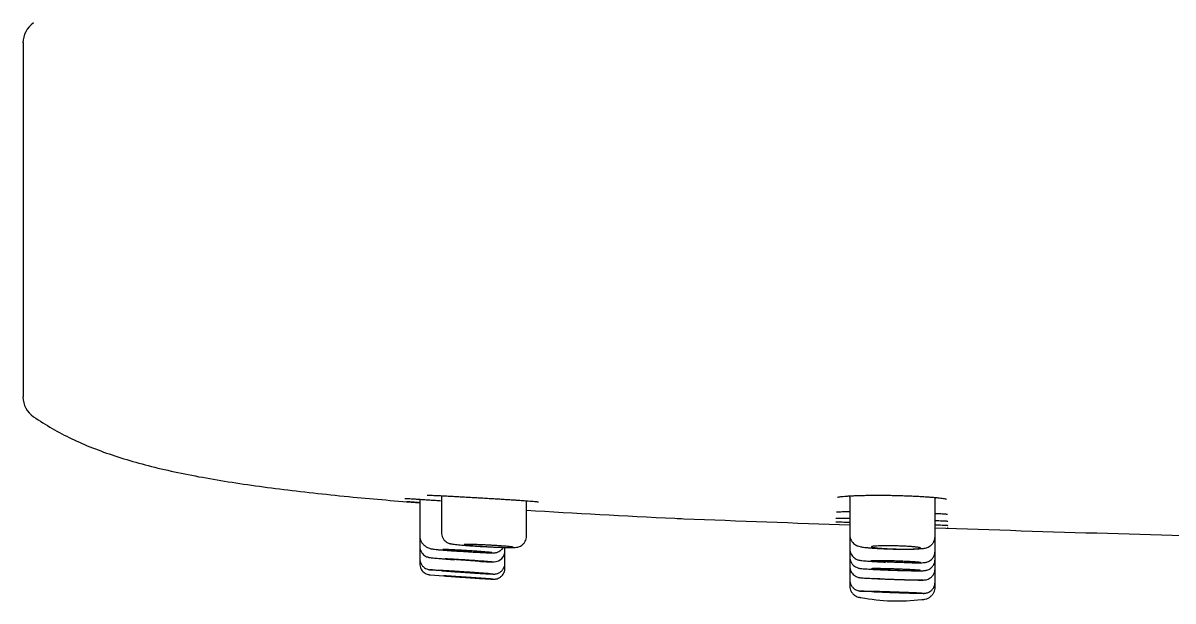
# Model space of a CAD drawing. Header units: millimetres. Extents: x 863 to 5283, y 810 to 2397.
# Drawn here: x 1618.61 to 1623.73, y 1466.28 to 1468.86 of the extents above; entities that cross this region are included whole.
import ezdxf

# ---------------------------------------------------------------- set-up
doc = ezdxf.new("R2010")
doc.units = ezdxf.units.MM
doc.layers.add('Wbudowane', color=175, linetype='Continuous')

# ---------------------------------------------------------------- blocks, each defined once
blk = doc.blocks.new('Z$W@#21058')
for p, q in [((2.4239, 162.9092), (2.4239, 162.5227)), ((2.4239, 162.5227), (2.4239, 161.3286)), ((2.4239, 162.5227), (2.4239, 161.3286)), ((4.1925, 160.8721), (4.1925, 160.7018)), ((4.2888, 160.8881), (4.2888, 160.7236)), ((4.6685, 160.7084), (4.6685, 160.8655)), ((6.1093, 160.8814), (6.1093, 160.7128)), ((6.4891, 160.7057), (6.4891, 160.8754)), ((4.1925, 160.7018), (4.1925, 160.6623)), ((6.1093, 160.7128), (6.1093, 160.6507)), ((6.4891, 160.6409), (6.4891, 160.7057)), ((4.1925, 160.6623), (4.1925, 160.6079)), ((4.5722, 160.6433), (4.5722, 160.6574)), ((4.5722, 160.5887), (4.5722, 160.6433)), ((6.1093, 160.6507), (6.1093, 160.6144)), ((4.1925, 160.6079), (4.1925, 160.5851)), ((6.1093, 160.6144), (6.1093, 160.6143)), ((6.1093, 160.6143), (6.1093, 160.5726)), ((6.4891, 160.6045), (6.4891, 160.6409)), ((6.4891, 160.5625), (6.4891, 160.6045)), ((4.5722, 160.566), (4.5722, 160.5887)), ((6.1093, 160.5726), (6.1093, 160.5128)), ((6.4891, 160.5028), (6.4891, 160.5625)), ((4.239, 160.5352), (4.2992, 160.5309)), ((6.1093, 160.5128), (6.1093, 160.485)), ((6.4891, 160.4751), (6.4891, 160.5028))]:
    blk.add_line(p, q)
for centre, radius, start, end in [((2.5323, 162.9067), 0.1085, 125.0322, 179.9368), ((2.5323, 162.9067), 0.1085, 179.0471, 179.9368), ((2.5312, 161.3287), 0.1074, 180.0648, 235.5874), ((6.0098, 160.8814), 0.0996, 359.9943, 3.4102), ((6.5886, 160.8754), 0.0996, 177.1769, 180.0042), ((6.5475, 160.889), 0.018, 238.4638, 241.9018), ((12.9774, 353.7261), 193.0904, 267.741706, 267.961647), ((12.9774, 353.7261), 193.0904, 268.074402, 268.530683), ((4.5221, 160.6434), 0.0501, 271.6674, 359.9791), ((4.5221, 161.3866), 0.7933, 265.1561, 270.103), ((6.4277, 163.384), 2.8716, 265.7634, 270.1305), ((6.4252, 161.3868), 0.8746, 268.2142, 270.442), ((6.3221, 161.2817), 0.863, 259.084, 277.1508)]:
    blk.add_arc(centre, radius, start, end)
for points, knots in [([(2.4706, 161.2401), (2.4976, 161.2217), (2.5252, 161.2044), (2.5819, 161.1718), (2.611, 161.1565), (2.7012, 161.1133), (2.7651, 161.0881), (2.9025, 161.0428), (2.9759, 161.0227), (3.133, 160.9866), (3.2166, 160.9705), (3.394, 160.9412), (3.4877, 160.928), (3.6846, 160.9037), (3.7877, 160.8926), (3.991, 160.8731), (4.0904, 160.8646), (4.1925, 160.8565)], [0, 0, 0, 0, 0.072502, 0.072502, 0.145014, 0.145014, 0.290039, 0.290039, 0.435064, 0.435064, 0.580089, 0.580089, 0.725114, 0.725114, 0.870139, 0.870139, 1, 1, 1, 1]), ([(4.1264, 160.8761), (4.1264, 160.8761), (4.1265, 160.8761), (4.128, 160.8761), (4.1332, 160.8758), (4.1418, 160.8754), (4.1534, 160.8746), (4.1679, 160.8737), (4.185, 160.8726), (4.2044, 160.8714), (4.226, 160.8699), (4.2495, 160.8684), (4.2707, 160.867), (4.284, 160.8662), (4.2888, 160.8658)], [0, 0, 0, 0, 0.00179, 0.074477, 0.166589, 0.262576, 0.359779, 0.457438, 0.555033, 0.653019, 0.751057, 0.849114, 0.947163, 1, 1, 1, 1]), ([(4.1331, 160.8615), (4.1337, 160.8615), (4.1342, 160.8614), (4.1372, 160.8612), (4.1428, 160.8607), (4.1499, 160.8602), (4.1557, 160.8597), (4.1578, 160.8595), (4.1621, 160.8592), (4.1643, 160.859), (4.1744, 160.8582), (4.183, 160.8575), (4.1925, 160.8568)], [0, 0, 0, 0, 0.0499572, 0.0499572, 0.2530474, 0.4561375, 0.4561375, 0.5576825, 0.5576825, 0.6592276, 0.6592276, 1, 1, 1, 1]), ([(4.1925, 160.8567), (4.1887, 160.857), (4.185, 160.8573), (4.1788, 160.8578), (4.1762, 160.858), (4.1713, 160.8584), (4.1689, 160.8585), (4.1574, 160.8595), (4.1496, 160.8601), (4.1416, 160.8608), (4.1401, 160.8609), (4.1374, 160.8611), (4.1362, 160.8612), (4.135, 160.8613)], [0, 0, 0, 0, 0.145076, 0.145076, 0.25274, 0.25274, 0.360403, 0.360403, 0.791057, 0.791057, 0.898721, 0.898721, 1, 1, 1, 1]), ([(4.2248, 160.8901), (4.2248, 160.8901), (4.2251, 160.8901), (4.2274, 160.8902), (4.2334, 160.8902), (4.2428, 160.89), (4.2553, 160.8896), (4.2704, 160.8889), (4.288, 160.8881), (4.308, 160.8872), (4.3299, 160.886), (4.3536, 160.8848), (4.3787, 160.8834), (4.405, 160.8819), (4.4321, 160.8804), (4.4598, 160.8788), (4.4875, 160.8772), (4.5151, 160.8755), (4.5422, 160.8739), (4.5684, 160.8722), (4.5935, 160.8706), (4.6171, 160.8691), (4.6389, 160.8676), (4.6587, 160.8662), (4.6762, 160.8649), (4.6913, 160.8637), (4.7035, 160.8627), (4.7127, 160.8618), (4.7165, 160.8613), (4.7181, 160.8611)], [0, 0, 0, 0, 0.0068272, 0.036763, 0.0726291, 0.1104007, 0.1488475, 0.1875633, 0.2263275, 0.2652941, 0.3042665, 0.3432597, 0.382332, 0.4213993, 0.4604968, 0.4995481, 0.5386839, 0.5777616, 0.6168759, 0.6559731, 0.6949983, 0.7340716, 0.7731027, 0.8120644, 0.8509078, 0.8897535, 0.9282055, 0.9661472, 1, 1, 1, 1]), ([(4.7181, 160.8611), (4.7182, 160.8611), (4.7184, 160.8611), (4.7187, 160.8611), (4.719, 160.861), (4.7193, 160.861), (4.7195, 160.8609), (4.7198, 160.8609), (4.72, 160.8609), (4.7202, 160.8608), (4.7203, 160.8608), (4.7205, 160.8608), (4.7206, 160.8608), (4.7207, 160.8607), (4.7208, 160.8607), (4.7208, 160.8607), (4.7209, 160.8607), (4.7209, 160.8607), (4.7209, 160.8607), (4.7209, 160.8607)], [0, 0, 0, 0, 0.0426974, 0.114228, 0.1849173, 0.2545867, 0.3231542, 0.390533, 0.4566314, 0.5213545, 0.584605, 0.6462858, 0.7063021, 0.7645643, 0.8209903, 0.8755086, 0.9280611, 0.9786049, 1, 1, 1, 1]), ([(6.0544, 160.8815), (6.0544, 160.8815), (6.0548, 160.8817), (6.0575, 160.8823), (6.064, 160.8835), (6.0737, 160.8847), (6.0866, 160.8859), (6.1021, 160.887), (6.1201, 160.8879), (6.1403, 160.8888), (6.1625, 160.8894), (6.1863, 160.8899), (6.2114, 160.8902), (6.2375, 160.8903), (6.2644, 160.8902), (6.2916, 160.8898), (6.319, 160.8893), (6.346, 160.8885), (6.3725, 160.8876), (6.398, 160.8865), (6.4223, 160.8852), (6.4451, 160.8838), (6.4661, 160.8823), (6.485, 160.8808), (6.5015, 160.8791), (6.5154, 160.8775), (6.5263, 160.8759), (6.534, 160.8744), (6.5369, 160.8737), (6.538, 160.8734)], [0, 0, 0, 0, 0.011461, 0.041071, 0.07551, 0.112571, 0.15072, 0.18942, 0.228403, 0.267527, 0.306759, 0.345958, 0.385304, 0.424591, 0.463924, 0.503259, 0.54259, 0.581933, 0.62131, 0.660683, 0.699945, 0.739305, 0.778546, 0.817673, 0.85661, 0.895125, 0.93287, 0.968916, 1, 1, 1, 1]), ([(4.6685, 160.8234), (4.8831, 160.8102), (5.105, 160.7983), (5.3424, 160.7869), (5.3556, 160.7863), (5.3688, 160.7857)], [0, 0, 0, 0, 0.9445588, 0.9445588, 1, 1, 1, 1]), ([(6.0492, 160.816), (6.0492, 160.816), (6.0496, 160.816), (6.0524, 160.8163), (6.0588, 160.8166), (6.0685, 160.8169), (6.0812, 160.8171), (6.0951, 160.8172), (6.105, 160.8173), (6.1093, 160.8173)], [0, 0, 0, 0, 0.047667, 0.187911, 0.35203, 0.524005, 0.698947, 0.874913, 1, 1, 1, 1]), ([(6.4891, 160.8094), (6.4927, 160.8092), (6.5018, 160.8088), (6.5148, 160.8081), (6.5268, 160.8074), (6.536, 160.8066), (6.5398, 160.8063), (6.5414, 160.8061)], [0, 0, 0, 0, 0.138338, 0.361018, 0.581313, 0.797993, 1, 1, 1, 1]), ([(6.5414, 160.8061), (6.5415, 160.8061), (6.5416, 160.806), (6.5419, 160.806), (6.5422, 160.806), (6.5424, 160.8059), (6.5427, 160.8059), (6.5429, 160.8059), (6.5431, 160.8058), (6.5432, 160.8058), (6.5434, 160.8058), (6.5435, 160.8058), (6.5436, 160.8058), (6.5437, 160.8058), (6.5437, 160.8057), (6.5438, 160.8057), (6.5438, 160.8057), (6.5438, 160.8057), (6.5438, 160.8057)], [0, 0, 0, 0, 0.046885, 0.123263, 0.198615, 0.272734, 0.345536, 0.416933, 0.486836, 0.555154, 0.621801, 0.68669, 0.749746, 0.810896, 0.870081, 0.927255, 0.982383, 1, 1, 1, 1]), ([(6.0463, 160.7713), (6.0463, 160.7713), (6.0465, 160.7713), (6.0483, 160.7714), (6.0539, 160.7713), (6.0628, 160.7712), (6.0748, 160.771), (6.0895, 160.7707), (6.1017, 160.7704), (6.1086, 160.7702), (6.1093, 160.7702)], [0, 0, 0, 0, 0.014333, 0.146256, 0.307297, 0.473911, 0.642354, 0.811485, 0.980342, 1, 1, 1, 1]), ([(6.0473, 160.7878), (6.0473, 160.7878), (6.0476, 160.7878), (6.0497, 160.7879), (6.0555, 160.788), (6.0647, 160.788), (6.0769, 160.7879), (6.0917, 160.7878), (6.1032, 160.7876), (6.1093, 160.7875)], [0, 0, 0, 0, 0.02414, 0.1586161, 0.3199863, 0.4885763, 0.6593891, 0.831072, 1, 1, 1, 1]), ([(6.4891, 160.7777), (6.4922, 160.7776), (6.501, 160.7773), (6.5139, 160.7767), (6.5264, 160.7761), (6.5363, 160.7756), (6.5404, 160.7753), (6.5422, 160.7751)], [0, 0, 0, 0, 0.118668, 0.343331, 0.566332, 0.78747, 1, 1, 1, 1]), ([(6.4891, 160.7585), (6.4922, 160.7584), (6.501, 160.7581), (6.5141, 160.7575), (6.5267, 160.757), (6.5365, 160.7565), (6.5407, 160.7563), (6.5426, 160.7562)], [0, 0, 0, 0, 0.117781, 0.344116, 0.56907, 0.792926, 1, 1, 1, 1]), ([(6.5422, 160.7751), (6.5423, 160.7751), (6.5425, 160.7751), (6.5428, 160.7751), (6.5431, 160.7751), (6.5434, 160.775), (6.5437, 160.775), (6.544, 160.775), (6.5442, 160.775), (6.5444, 160.7749), (6.5446, 160.7749), (6.5448, 160.7749), (6.545, 160.7749), (6.5451, 160.7749), (6.5452, 160.7749), (6.5453, 160.7748), (6.5453, 160.7748), (6.5454, 160.7748), (6.5454, 160.7748), (6.5454, 160.7748), (6.5454, 160.7748)], [0, 0, 0, 0, 0.039224, 0.106966, 0.174042, 0.240303, 0.30567, 0.370058, 0.433372, 0.495511, 0.556366, 0.615823, 0.673765, 0.730075, 0.784638, 0.837348, 0.88811, 0.936846, 0.983494, 1, 1, 1, 1]), ([(6.5426, 160.7562), (6.5427, 160.7561), (6.5428, 160.7561), (6.5432, 160.7561), (6.5435, 160.7561), (6.5439, 160.7561), (6.5442, 160.756), (6.5445, 160.756), (6.5447, 160.756), (6.545, 160.756), (6.5452, 160.756), (6.5454, 160.7559), (6.5456, 160.7559), (6.5458, 160.7559), (6.5459, 160.7559), (6.546, 160.7559), (6.5461, 160.7559), (6.5462, 160.7559), (6.5462, 160.7559), (6.5462, 160.7559), (6.5462, 160.7559), (6.5462, 160.7559)], [0, 0, 0, 0, 0.0351999, 0.0979526, 0.1602443, 0.2219697, 0.2830674, 0.3434664, 0.4030851, 0.4618304, 0.5195973, 0.5762689, 0.6317165, 0.685802, 0.73838, 0.7893025, 0.8384238, 0.8856071, 0.9307321, 0.9693298, 1, 1, 1, 1]), ([(4.1925, 160.7018), (4.1932, 160.6974), (4.1953, 160.6899), (4.2016, 160.6779), (4.2104, 160.668), (4.2207, 160.6601), (4.2307, 160.6552), (4.2394, 160.6524), (4.247, 160.6508), (4.2534, 160.6499), (4.2615, 160.6489), (4.2675, 160.6483), (4.2689, 160.6481)], [0, 0, 0, 0, 0.092787, 0.189185, 0.284279, 0.375944, 0.455593, 0.517907, 0.585538, 0.747202, 0.944539, 1, 1, 1, 1]), ([(4.2888, 160.7236), (4.2888, 160.7192), (4.2897, 160.7117), (4.2941, 160.6999), (4.3009, 160.6902), (4.3092, 160.6827), (4.3175, 160.678), (4.3249, 160.6752), (4.3324, 160.6733), (4.3398, 160.6721), (4.3512, 160.6707), (4.3647, 160.6694), (4.3798, 160.668), (4.3968, 160.6666), (4.4154, 160.6653), (4.4352, 160.6639), (4.4558, 160.6626), (4.4749, 160.6615), (4.4869, 160.6609), (4.4919, 160.6606)], [0, 0, 0, 0, 0.0416, 0.083571, 0.124928, 0.164295, 0.198541, 0.228641, 0.266089, 0.35301, 0.438153, 0.514008, 0.587501, 0.660342, 0.732595, 0.804679, 0.876656, 0.948588, 1, 1, 1, 1]), ([(4.5949, 160.6571), (4.597, 160.6571), (4.6035, 160.6571), (4.6129, 160.6573), (4.6202, 160.6577), (4.6284, 160.6589), (4.637, 160.6614), (4.6465, 160.6662), (4.6557, 160.6742), (4.6631, 160.6843), (4.6675, 160.6964), (4.6685, 160.704), (4.6685, 160.7084)], [0, 0, 0, 0, 0.07564, 0.251425, 0.422935, 0.500296, 0.568286, 0.646437, 0.735625, 0.825817, 0.91516, 1, 1, 1, 1]), ([(6.1093, 160.7128), (6.1093, 160.7083), (6.1103, 160.7008), (6.1147, 160.6889), (6.1215, 160.6793), (6.1296, 160.6717), (6.1381, 160.6667), (6.1467, 160.6632), (6.1565, 160.6607), (6.168, 160.6588), (6.1834, 160.657), (6.1992, 160.6555), (6.2167, 160.6542), (6.2355, 160.6531), (6.2555, 160.6521), (6.2764, 160.6512), (6.2977, 160.6506), (6.3189, 160.6501), (6.3398, 160.6499), (6.3598, 160.6498), (6.3787, 160.65), (6.3961, 160.6504), (6.4119, 160.651), (6.4272, 160.6521), (6.4389, 160.6534), (6.4489, 160.6554), (6.4582, 160.6586), (6.4676, 160.6637), (6.4764, 160.6716), (6.4836, 160.6815), (6.4881, 160.6937), (6.4891, 160.7012), (6.4891, 160.7057)], [0, 0, 0, 0, 0.022551, 0.04534, 0.067772, 0.089189, 0.109071, 0.130034, 0.161885, 0.218516, 0.261773, 0.302618, 0.342368, 0.381499, 0.420454, 0.459202, 0.497886, 0.536553, 0.575283, 0.61416, 0.65327, 0.692895, 0.733073, 0.775695, 0.83075, 0.864198, 0.886889, 0.908069, 0.930846, 0.95437, 0.977476, 1, 1, 1, 1]), ([(6.5428, 160.7447), (6.5429, 160.7447), (6.5431, 160.7447), (6.5435, 160.7446), (6.5439, 160.7446), (6.5442, 160.7446), (6.5446, 160.7446), (6.5449, 160.7446), (6.5452, 160.7446), (6.5454, 160.7445), (6.5457, 160.7445), (6.5459, 160.7445), (6.5462, 160.7445), (6.5463, 160.7445), (6.5465, 160.7445), (6.5467, 160.7445), (6.5468, 160.7445), (6.5469, 160.7444), (6.5469, 160.7444), (6.547, 160.7444), (6.547, 160.7444), (6.547, 160.7444), (6.547, 160.7444), (6.547, 160.7444)], [0, 0, 0, 0, 0.031513, 0.089236, 0.146675, 0.203772, 0.260488, 0.316777, 0.372583, 0.427838, 0.48246, 0.536351, 0.589397, 0.641464, 0.692397, 0.742022, 0.790148, 0.836571, 0.881087, 0.919116, 0.955105, 0.988997, 1, 1, 1, 1]), ([(4.1925, 160.6623), (4.1925, 160.6578), (4.1935, 160.6503), (4.1979, 160.6385), (4.2048, 160.6288), (4.2134, 160.6211), (4.2219, 160.6164), (4.2293, 160.6139), (4.235, 160.6127), (4.2395, 160.612), (4.2464, 160.6113), (4.2573, 160.6102), (4.2699, 160.6091), (4.2846, 160.6078), (4.3013, 160.6065), (4.3197, 160.6051), (4.3356, 160.6039), (4.3454, 160.6032), (4.3484, 160.603)], [0, 0, 0, 0, 0.049035, 0.097613, 0.145559, 0.192243, 0.233608, 0.263551, 0.291903, 0.348295, 0.456701, 0.544225, 0.628844, 0.71275, 0.796334, 0.879647, 0.963036, 1, 1, 1, 1]), ([(4.2689, 160.6481), (4.2712, 160.6479), (4.2784, 160.6473), (4.2917, 160.6462), (4.3094, 160.6448), (4.3286, 160.6433), (4.3478, 160.642), (4.3606, 160.6411), (4.3665, 160.6407)], [0, 0, 0, 0, 0.096514, 0.284216, 0.470969, 0.657354, 0.84366, 1, 1, 1, 1]), ([(4.3945, 160.6437), (4.4017, 160.6432), (4.4088, 160.6428), (4.4194, 160.6421), (4.423, 160.6419), (4.43, 160.6414), (4.4335, 160.6412), (4.4438, 160.6404), (4.4503, 160.64), (4.4597, 160.6393), (4.4628, 160.6391), (4.4688, 160.6386), (4.4716, 160.6384), (4.4798, 160.6377), (4.4848, 160.6373), (4.4916, 160.6367), (4.4938, 160.6365), (4.4977, 160.6362), (4.5013, 160.6358), (4.5044, 160.6355), (4.5071, 160.6352), (4.5083, 160.635), (4.5113, 160.6346), (4.5127, 160.6344), (4.5137, 160.6341), (4.5138, 160.634), (4.5138, 160.6339), (4.5136, 160.6338), (4.5125, 160.6337), (4.511, 160.6336), (4.5078, 160.6336), (4.5066, 160.6336), (4.5038, 160.6336), (4.5022, 160.6337), (4.4971, 160.6338), (4.4931, 160.6339), (4.4839, 160.6343), (4.4788, 160.6345), (4.4705, 160.6349), (4.4676, 160.635), (4.4616, 160.6353), (4.4585, 160.6355), (4.449, 160.636), (4.4424, 160.6363), (4.4287, 160.6371), (4.4215, 160.6376), (4.4073, 160.6385), (4.4002, 160.6389), (4.3895, 160.6396), (4.3859, 160.6399), (4.3789, 160.6404), (4.372, 160.6408), (4.3653, 160.6413), (4.3588, 160.6418), (4.3555, 160.642), (4.346, 160.6428), (4.3401, 160.6432), (4.3319, 160.6439), (4.3293, 160.6441), (4.3242, 160.6445), (4.3218, 160.6448), (4.315, 160.6454), (4.3111, 160.6457), (4.3061, 160.6462), (4.3046, 160.6464), (4.3019, 160.6467), (4.3007, 160.6469), (4.2976, 160.6473), (4.2963, 160.6475), (4.2953, 160.6478), (4.2951, 160.6478), (4.2951, 160.648), (4.2955, 160.6481), (4.2966, 160.6482), (4.298, 160.6482), (4.2989, 160.6482), (4.3021, 160.6482), (4.3049, 160.6481), (4.3117, 160.648), (4.3158, 160.6478), (4.3249, 160.6474), (4.33, 160.6472), (4.3384, 160.6468), (4.3413, 160.6467), (4.3473, 160.6464), (4.3504, 160.6462), (4.3598, 160.6457), (4.3664, 160.6453), (4.3803, 160.6445), (4.3873, 160.6441), (4.3945, 160.6437)], [0, 0, 0, 0, 0.03125, 0.03125, 0.046875, 0.046875, 0.0625, 0.0625, 0.09375, 0.09375, 0.109375, 0.109375, 0.125, 0.125, 0.15625, 0.15625, 0.171875, 0.171875, 0.1875, 0.203125, 0.203125, 0.21875, 0.21875, 0.25, 0.25, 0.265625, 0.265625, 0.28125, 0.28125, 0.3125, 0.3125, 0.328125, 0.328125, 0.34375, 0.34375, 0.375, 0.375, 0.40625, 0.40625, 0.421875, 0.421875, 0.4375, 0.4375, 0.46875, 0.46875, 0.5, 0.5, 0.53125, 0.53125, 0.546875, 0.546875, 0.5625, 0.578125, 0.578125, 0.59375, 0.59375, 0.625, 0.625, 0.640625, 0.640625, 0.65625, 0.65625, 0.6875, 0.6875, 0.703125, 0.703125, 0.71875, 0.71875, 0.75, 0.75, 0.765625, 0.765625, 0.78125, 0.796875, 0.796875, 0.8125, 0.8125, 0.84375, 0.84375, 0.875, 0.875, 0.90625, 0.90625, 0.921875, 0.921875, 0.9375, 0.9375, 0.96875, 0.96875, 1, 1, 1, 1]), ([(4.5215, 160.6594), (4.5145, 160.6598), (4.5074, 160.6602), (4.4967, 160.6607), (4.4931, 160.6609), (4.486, 160.6614), (4.4824, 160.6616), (4.4718, 160.6622), (4.465, 160.6627), (4.4551, 160.6634), (4.4519, 160.6636), (4.4455, 160.664), (4.4424, 160.6643), (4.4335, 160.6649), (4.428, 160.6654), (4.4203, 160.6661), (4.4179, 160.6663), (4.4133, 160.6667), (4.409, 160.6671), (4.4054, 160.6675), (4.402, 160.6679), (4.4004, 160.6681), (4.3962, 160.6686), (4.3941, 160.669), (4.392, 160.6694), (4.3914, 160.6695), (4.3907, 160.6698), (4.3905, 160.6699), (4.3904, 160.6703), (4.3911, 160.6705), (4.3931, 160.6707), (4.394, 160.6707), (4.3961, 160.6708), (4.3972, 160.6709), (4.4013, 160.671), (4.4046, 160.671), (4.4126, 160.6709), (4.4171, 160.6708), (4.4246, 160.6707), (4.4273, 160.6706), (4.4328, 160.6705), (4.4357, 160.6704), (4.4446, 160.6701), (4.4509, 160.6698), (4.4641, 160.6693), (4.471, 160.669), (4.485, 160.6683), (4.4921, 160.668), (4.5029, 160.6674), (4.5065, 160.6672), (4.5136, 160.6668), (4.5207, 160.6664), (4.5276, 160.666), (4.5344, 160.6656), (4.5379, 160.6653), (4.5478, 160.6647), (4.5541, 160.6642), (4.5631, 160.6636), (4.5659, 160.6633), (4.5715, 160.6629), (4.5742, 160.6627), (4.5818, 160.662), (4.5864, 160.6616), (4.5924, 160.661), (4.5943, 160.6608), (4.5977, 160.6604), (4.5992, 160.6602), (4.6034, 160.6597), (4.6055, 160.6593), (4.6076, 160.6589), (4.6082, 160.6587), (4.6089, 160.6584), (4.6093, 160.6582), (4.609, 160.658), (4.6084, 160.6578), (4.6078, 160.6577), (4.6058, 160.6574), (4.6038, 160.6573), (4.5984, 160.6572), (4.595, 160.6571), (4.5871, 160.6572), (4.5826, 160.6572), (4.575, 160.6574), (4.5723, 160.6575), (4.5668, 160.6576), (4.564, 160.6577), (4.5551, 160.658), (4.5488, 160.6582), (4.5355, 160.6588), (4.5286, 160.6591), (4.5215, 160.6594)], [0, 0, 0, 0, 0.03125, 0.03125, 0.046875, 0.046875, 0.0625, 0.0625, 0.09375, 0.09375, 0.109375, 0.109375, 0.125, 0.125, 0.15625, 0.15625, 0.171875, 0.171875, 0.1875, 0.203125, 0.203125, 0.21875, 0.21875, 0.25, 0.25, 0.265625, 0.265625, 0.28125, 0.28125, 0.3125, 0.3125, 0.328125, 0.328125, 0.34375, 0.34375, 0.375, 0.375, 0.40625, 0.40625, 0.421875, 0.421875, 0.4375, 0.4375, 0.46875, 0.46875, 0.5, 0.5, 0.53125, 0.53125, 0.546875, 0.546875, 0.5625, 0.578125, 0.578125, 0.59375, 0.59375, 0.625, 0.625, 0.640625, 0.640625, 0.65625, 0.65625, 0.6875, 0.6875, 0.703125, 0.703125, 0.71875, 0.71875, 0.75, 0.75, 0.765625, 0.765625, 0.78125, 0.796875, 0.796875, 0.8125, 0.8125, 0.84375, 0.84375, 0.875, 0.875, 0.90625, 0.90625, 0.921875, 0.921875, 0.9375, 0.9375, 0.96875, 0.96875, 1, 1, 1, 1]), ([(4.5132, 160.6335), (4.5153, 160.6335), (4.5194, 160.6335), (4.524, 160.6336), (4.5311, 160.6344), (4.5398, 160.6367), (4.5497, 160.6415), (4.5585, 160.6489), (4.5631, 160.6549), (4.5648, 160.6576)], [0, 0, 0, 0, 0.184124, 0.390771, 0.494544, 0.597512, 0.73452, 0.885272, 1, 1, 1, 1]), ([(6.1093, 160.6507), (6.1093, 160.6463), (6.1103, 160.639), (6.1144, 160.6275), (6.1209, 160.618), (6.1289, 160.6104), (6.1371, 160.6055), (6.1445, 160.6025), (6.1516, 160.6007), (6.1585, 160.5996), (6.1681, 160.5984), (6.1809, 160.5973), (6.1949, 160.5962), (6.2106, 160.5952), (6.228, 160.5941), (6.2466, 160.5931), (6.2602, 160.5925), (6.2673, 160.5922), (6.2678, 160.5921)], [0, 0, 0, 0, 0.0480845, 0.096199, 0.1436664, 0.1894727, 0.2301813, 0.2650654, 0.3033885, 0.3797265, 0.4886586, 0.577547, 0.6623841, 0.7460879, 0.8289963, 0.9115905, 0.9939426, 1, 1, 1, 1]), ([(6.2062, 160.6594), (6.2055, 160.6599), (6.2054, 160.6603), (6.2063, 160.6609), (6.2068, 160.6611), (6.2081, 160.6615), (6.209, 160.6617), (6.212, 160.6623), (6.2147, 160.6626), (6.2196, 160.6631), (6.2214, 160.6633), (6.2254, 160.6635), (6.2275, 160.6637), (6.2342, 160.664), (6.2392, 160.6642), (6.2474, 160.6644), (6.2503, 160.6645), (6.2563, 160.6646), (6.2623, 160.6647), (6.2688, 160.6647), (6.2753, 160.6648), (6.2787, 160.6648), (6.2891, 160.6647), (6.296, 160.6646), (6.3067, 160.6644), (6.3103, 160.6644), (6.3175, 160.6642), (6.3211, 160.6641), (6.3318, 160.6638), (6.3388, 160.6635), (6.3491, 160.6631), (6.3525, 160.6629), (6.3592, 160.6626), (6.3624, 160.6624), (6.3719, 160.6618), (6.3779, 160.6614), (6.3891, 160.6606), (6.3942, 160.6601), (6.401, 160.6594), (6.4032, 160.6592), (6.4072, 160.6587), (6.4091, 160.6585), (6.4143, 160.6578), (6.4171, 160.6573), (6.4214, 160.6563), (6.4229, 160.6558), (6.4244, 160.6549), (6.4245, 160.6544), (6.4236, 160.6538), (6.4231, 160.6536), (6.4217, 160.6532), (6.4201, 160.6528), (6.4178, 160.6524), (6.4151, 160.6521), (6.4136, 160.6519), (6.4086, 160.6514), (6.4047, 160.6511), (6.398, 160.6508), (6.3956, 160.6507), (6.3906, 160.6505), (6.3879, 160.6504), (6.3797, 160.6502), (6.3738, 160.6501), (6.3644, 160.65), (6.3612, 160.65), (6.3545, 160.65), (6.3512, 160.65), (6.341, 160.6501), (6.334, 160.6502), (6.3232, 160.6504), (6.3196, 160.6505), (6.3125, 160.6507), (6.3053, 160.6509), (6.2983, 160.6511), (6.2912, 160.6514), (6.2877, 160.6515), (6.2774, 160.652), (6.2708, 160.6523), (6.2581, 160.6531), (6.252, 160.6535), (6.2409, 160.6543), (6.2358, 160.6547), (6.2289, 160.6554), (6.2267, 160.6556), (6.2226, 160.6561), (6.2189, 160.6566), (6.2158, 160.657), (6.213, 160.6575), (6.2117, 160.6578), (6.2085, 160.6585), (6.207, 160.6589), (6.2062, 160.6594)], [0, 0, 0, 0, 0.03125, 0.03125, 0.046875, 0.046875, 0.0625, 0.0625, 0.09375, 0.09375, 0.109375, 0.109375, 0.125, 0.125, 0.15625, 0.15625, 0.171875, 0.171875, 0.1875, 0.203125, 0.203125, 0.21875, 0.21875, 0.25, 0.25, 0.265625, 0.265625, 0.28125, 0.28125, 0.3125, 0.3125, 0.328125, 0.328125, 0.34375, 0.34375, 0.375, 0.375, 0.40625, 0.40625, 0.421875, 0.421875, 0.4375, 0.4375, 0.46875, 0.46875, 0.5, 0.5, 0.53125, 0.53125, 0.546875, 0.546875, 0.5625, 0.578125, 0.578125, 0.59375, 0.59375, 0.625, 0.625, 0.640625, 0.640625, 0.65625, 0.65625, 0.6875, 0.6875, 0.703125, 0.703125, 0.71875, 0.71875, 0.75, 0.75, 0.765625, 0.765625, 0.78125, 0.796875, 0.796875, 0.8125, 0.8125, 0.84375, 0.84375, 0.875, 0.875, 0.90625, 0.90625, 0.921875, 0.921875, 0.9375, 0.953125, 0.953125, 0.96875, 0.96875, 1, 1, 1, 1]), ([(4.1925, 160.6079), (4.1925, 160.6035), (4.1935, 160.596), (4.1978, 160.5842), (4.2047, 160.5745), (4.2134, 160.5667), (4.2222, 160.5619), (4.2298, 160.5594), (4.2352, 160.5584), (4.2374, 160.5581), (4.2391, 160.5579), (4.2399, 160.5578)], [0, 0, 0, 0, 0.132664, 0.265209, 0.396095, 0.524246, 0.642226, 0.724627, 0.789316, 0.901398, 1, 1, 1, 1]), ([(4.4551, 160.5961), (4.445, 160.5966), (4.4345, 160.5973), (4.4209, 160.5982), (4.4182, 160.5984), (4.4127, 160.5987), (4.41, 160.5989), (4.4019, 160.5995), (4.3966, 160.5999), (4.386, 160.6006), (4.3807, 160.601), (4.3705, 160.6017), (4.3656, 160.6021), (4.3585, 160.6026), (4.3562, 160.6028), (4.3517, 160.6032), (4.3495, 160.6033), (4.343, 160.6038), (4.3349, 160.6045), (4.328, 160.6051), (4.3217, 160.6056), (4.3189, 160.6059), (4.3141, 160.6063), (4.312, 160.6065), (4.3095, 160.6068), (4.3087, 160.6069), (4.3074, 160.6071), (4.3069, 160.6071), (4.3055, 160.6073), (4.305, 160.6074), (4.3048, 160.6076), (4.3051, 160.6076), (4.3065, 160.6077), (4.3076, 160.6077), (4.3099, 160.6076), (4.3107, 160.6076), (4.3126, 160.6075), (4.3137, 160.6075), (4.3194, 160.6072), (4.3253, 160.6069), (4.3344, 160.6065), (4.3363, 160.6063), (4.3402, 160.6061), (4.3422, 160.606), (4.3484, 160.6057), (4.3528, 160.6054), (4.3621, 160.6048), (4.367, 160.6045), (4.377, 160.6039), (4.3822, 160.6036), (4.39, 160.6031), (4.3927, 160.6029), (4.3981, 160.6026), (4.4008, 160.6024), (4.4089, 160.6019), (4.4143, 160.6015), (4.4251, 160.6008), (4.4305, 160.6004), (4.4412, 160.5997), (4.4516, 160.599), (4.4615, 160.5983), (4.4687, 160.5977), (4.4711, 160.5976), (4.4757, 160.5972), (4.4779, 160.597), (4.4844, 160.5966), (4.4884, 160.5962), (4.496, 160.5956), (4.4996, 160.5954), (4.506, 160.5948), (4.5088, 160.5946), (4.5138, 160.5941), (4.5159, 160.5939), (4.5177, 160.5938)], [0, 0, 0, 0, 0.0625, 0.0625, 0.078125, 0.078125, 0.09375, 0.09375, 0.125, 0.125, 0.15625, 0.15625, 0.1875, 0.1875, 0.203125, 0.203125, 0.21875, 0.21875, 0.25, 0.28125, 0.28125, 0.3125, 0.3125, 0.34375, 0.34375, 0.359375, 0.359375, 0.375, 0.375, 0.40625, 0.40625, 0.4375, 0.4375, 0.46875, 0.46875, 0.484375, 0.484375, 0.5, 0.5, 0.5625, 0.5625, 0.578125, 0.578125, 0.59375, 0.59375, 0.625, 0.625, 0.65625, 0.65625, 0.6875, 0.6875, 0.703125, 0.703125, 0.71875, 0.71875, 0.75, 0.75, 0.78125, 0.78125, 0.8125, 0.84375, 0.84375, 0.859375, 0.859375, 0.875, 0.875, 0.90625, 0.90625, 0.9375, 0.9375, 0.96875, 0.96875, 1, 1, 1, 1]), ([(6.1093, 160.6144), (6.1093, 160.6102), (6.1102, 160.603), (6.1143, 160.5914), (6.121, 160.5816), (6.1293, 160.5738), (6.1379, 160.5688), (6.1455, 160.566), (6.1522, 160.5645), (6.1583, 160.5636), (6.167, 160.5628), (6.1794, 160.5618), (6.1932, 160.5609), (6.2089, 160.56), (6.2263, 160.5591), (6.2452, 160.5583), (6.2652, 160.5574), (6.2858, 160.5566), (6.3067, 160.5559), (6.3274, 160.5552), (6.3475, 160.5547), (6.3665, 160.5542), (6.3841, 160.5539), (6.4, 160.5536), (6.4139, 160.5535), (6.4261, 160.5536), (6.4355, 160.5538), (6.4416, 160.5542), (6.4489, 160.5552), (6.4573, 160.5576), (6.4667, 160.5623), (6.4761, 160.5702), (6.4835, 160.5803), (6.4881, 160.5924), (6.4891, 160.6), (6.4891, 160.6045)], [0, 0, 0, 0, 0.02028, 0.041974, 0.063389, 0.084141, 0.102655, 0.11756, 0.132972, 0.162628, 0.212623, 0.252349, 0.290356, 0.32794, 0.365219, 0.402444, 0.439476, 0.476584, 0.513589, 0.550635, 0.587666, 0.624811, 0.662034, 0.699432, 0.737336, 0.776396, 0.820943, 0.858666, 0.875341, 0.890758, 0.91071, 0.93319, 0.955752, 0.978076, 1, 1, 1, 1]), ([(6.3914, 160.5887), (6.3863, 160.5888), (6.3808, 160.5888), (6.3719, 160.589), (6.3688, 160.589), (6.3625, 160.5892), (6.3592, 160.5893), (6.3493, 160.5895), (6.3425, 160.5897), (6.332, 160.59), (6.3284, 160.5902), (6.3212, 160.5904), (6.3176, 160.5905), (6.3069, 160.591), (6.2999, 160.5913), (6.2893, 160.5917), (6.2858, 160.5919), (6.2789, 160.5922), (6.2722, 160.5926), (6.2658, 160.5929), (6.2595, 160.5933), (6.2564, 160.5934), (6.2474, 160.594), (6.2419, 160.5943), (6.2343, 160.5949), (6.2319, 160.595), (6.2274, 160.5954), (6.2252, 160.5956), (6.2192, 160.5961), (6.2159, 160.5964), (6.2118, 160.5969), (6.2105, 160.597), (6.2085, 160.5973), (6.2076, 160.5975), (6.2055, 160.5979), (6.2048, 160.5981), (6.2048, 160.5986), (6.2055, 160.5988), (6.2075, 160.599), (6.2084, 160.5991), (6.2105, 160.5992), (6.2117, 160.5993), (6.2158, 160.5994), (6.2192, 160.5995), (6.2271, 160.5996), (6.2317, 160.5996), (6.2368, 160.5995)], [0, 0, 0, 0, 0.0625, 0.0625, 0.09375, 0.09375, 0.125, 0.125, 0.1875, 0.1875, 0.21875, 0.21875, 0.25, 0.25, 0.3125, 0.3125, 0.34375, 0.34375, 0.375, 0.40625, 0.40625, 0.4375, 0.4375, 0.5, 0.5, 0.53125, 0.53125, 0.5625, 0.5625, 0.625, 0.625, 0.65625, 0.65625, 0.6875, 0.6875, 0.75, 0.75, 0.8125, 0.8125, 0.84375, 0.84375, 0.875, 0.875, 0.9375, 0.9375, 1, 1, 1, 1]), ([(6.2368, 160.5995), (6.2419, 160.5996), (6.2474, 160.5996), (6.2563, 160.5995), (6.2594, 160.5995), (6.2657, 160.5994), (6.269, 160.5994), (6.2789, 160.5992), (6.2858, 160.5991), (6.2963, 160.5989), (6.2998, 160.5988), (6.307, 160.5986), (6.3106, 160.5985), (6.3213, 160.5981), (6.3284, 160.5979), (6.339, 160.5975), (6.3425, 160.5973), (6.3493, 160.597), (6.356, 160.5967), (6.3625, 160.5964), (6.3688, 160.5961), (6.3719, 160.5959), (6.3808, 160.5954), (6.3863, 160.595), (6.3939, 160.5945), (6.3963, 160.5943), (6.4009, 160.594), (6.403, 160.5938), (6.409, 160.5933), (6.4123, 160.5929), (6.4165, 160.5924), (6.4177, 160.5922), (6.4198, 160.5919), (6.4206, 160.5917), (6.4227, 160.5913), (6.4234, 160.591), (6.4235, 160.5904), (6.4228, 160.5902), (6.4207, 160.5898), (6.4198, 160.5897), (6.4177, 160.5895), (6.4165, 160.5894), (6.4124, 160.5892), (6.4091, 160.589), (6.4011, 160.5888), (6.3965, 160.5888), (6.3914, 160.5887)], [0, 0, 0, 0, 0.0625, 0.0625, 0.09375, 0.09375, 0.125, 0.125, 0.1875, 0.1875, 0.21875, 0.21875, 0.25, 0.25, 0.3125, 0.3125, 0.34375, 0.34375, 0.375, 0.40625, 0.40625, 0.4375, 0.4375, 0.5, 0.5, 0.53125, 0.53125, 0.5625, 0.5625, 0.625, 0.625, 0.65625, 0.65625, 0.6875, 0.6875, 0.75, 0.75, 0.8125, 0.8125, 0.84375, 0.84375, 0.875, 0.875, 0.9375, 0.9375, 1, 1, 1, 1]), ([(6.3983, 160.5884), (6.4036, 160.5884), (6.4122, 160.5885), (6.4256, 160.5889), (6.4358, 160.5895), (6.4436, 160.5903), (6.4516, 160.5919), (6.46, 160.5949), (6.4689, 160.6001), (6.4774, 160.608), (6.4841, 160.6178), (6.4882, 160.6295), (6.4891, 160.6367), (6.4891, 160.6409)], [0, 0, 0, 0, 0.120234, 0.24953, 0.401629, 0.528649, 0.59268, 0.650106, 0.715465, 0.786206, 0.859241, 0.931662, 1, 1, 1, 1]), ([(4.1925, 160.5851), (4.1924, 160.5811), (4.1933, 160.5742), (4.197, 160.563), (4.2033, 160.5534), (4.2113, 160.5454), (4.2206, 160.5398), (4.2284, 160.5369), (4.2349, 160.5356), (4.2375, 160.5353), (4.2384, 160.5352), (4.239, 160.5352)], [0, 0, 0, 0, 0.127868, 0.264887, 0.400357, 0.533717, 0.66322, 0.774093, 0.834495, 0.890243, 1, 1, 1, 1]), ([(4.3942, 160.5482), (4.3851, 160.5488), (4.3666, 160.5501), (4.3395, 160.5519), (4.3138, 160.5536), (4.2908, 160.5551), (4.2709, 160.5564), (4.2554, 160.5573), (4.2444, 160.5579), (4.2388, 160.5581), (4.2384, 160.5579), (4.2436, 160.5574), (4.2539, 160.5564), (4.2691, 160.5552), (4.2884, 160.5537), (4.3112, 160.5519), (4.3366, 160.5501), (4.3636, 160.5481), (4.3912, 160.5462), (4.4183, 160.5444), (4.444, 160.5427), (4.467, 160.5413), (4.4869, 160.5401), (4.5024, 160.5393), (4.5134, 160.5388), (4.519, 160.5386), (4.5194, 160.5388), (4.5143, 160.5394), (4.504, 160.5403), (4.4888, 160.5415), (4.4696, 160.5429), (4.4467, 160.5445), (4.4213, 160.5463), (4.4033, 160.5476), (4.3942, 160.5482)], [0, 0, 0, 0, 0.031316, 0.06264, 0.093854, 0.125075, 0.156307, 0.187547, 0.218794, 0.250075, 0.281285, 0.312559, 0.343744, 0.375001, 0.406279, 0.437616, 0.46886, 0.500142, 0.53137, 0.562614, 0.593828, 0.625049, 0.656253, 0.687471, 0.718671, 0.749909, 0.781119, 0.812392, 0.843625, 0.874925, 0.906136, 0.937405, 0.968688, 1, 1, 1, 1]), ([(4.3885, 160.5483), (4.3957, 160.5478), (4.4028, 160.5473), (4.4134, 160.5466), (4.417, 160.5464), (4.424, 160.5459), (4.4275, 160.5456), (4.4377, 160.5449), (4.4442, 160.5445), (4.4536, 160.5438), (4.4567, 160.5436), (4.4626, 160.5432), (4.4654, 160.543), (4.4736, 160.5424), (4.4785, 160.542), (4.4852, 160.5415), (4.4874, 160.5413), (4.4912, 160.541), (4.4948, 160.5407), (4.4978, 160.5405), (4.5004, 160.5403), (4.5016, 160.5402), (4.5045, 160.5399), (4.5058, 160.5397), (4.5067, 160.5396), (4.5068, 160.5396), (4.5067, 160.5395), (4.5065, 160.5395), (4.5052, 160.5395), (4.5037, 160.5395), (4.5004, 160.5397), (4.4992, 160.5397), (4.4963, 160.5398), (4.4947, 160.5399), (4.4895, 160.5402), (4.4855, 160.5404), (4.4761, 160.5409), (4.471, 160.5412), (4.4626, 160.5418), (4.4597, 160.5419), (4.4537, 160.5423), (4.4505, 160.5425), (4.441, 160.5431), (4.4343, 160.5435), (4.4206, 160.5444), (4.4135, 160.5449), (4.3993, 160.5459), (4.3921, 160.5464), (4.3815, 160.5471), (4.3779, 160.5474), (4.3709, 160.5479), (4.364, 160.5483), (4.3573, 160.5488), (4.3508, 160.5493), (4.3476, 160.5495), (4.3381, 160.5502), (4.3323, 160.5507), (4.3241, 160.5513), (4.3215, 160.5515), (4.3165, 160.5519), (4.3141, 160.5521), (4.3074, 160.5526), (4.3035, 160.5529), (4.2986, 160.5534), (4.2971, 160.5535), (4.2945, 160.5537), (4.2933, 160.5538), (4.2904, 160.5541), (4.2891, 160.5543), (4.2882, 160.5544), (4.288, 160.5544), (4.2882, 160.5545), (4.2886, 160.5545), (4.2898, 160.5545), (4.2913, 160.5544), (4.2922, 160.5544), (4.2955, 160.5542), (4.2983, 160.5541), (4.3053, 160.5537), (4.3094, 160.5534), (4.3187, 160.5529), (4.3238, 160.5525), (4.3322, 160.552), (4.3352, 160.5518), (4.3412, 160.5514), (4.3443, 160.5512), (4.3538, 160.5506), (4.3604, 160.5502), (4.3743, 160.5493), (4.3813, 160.5488), (4.3885, 160.5483)], [0, 0, 0, 0, 0.03125, 0.03125, 0.046875, 0.046875, 0.0625, 0.0625, 0.09375, 0.09375, 0.109375, 0.109375, 0.125, 0.125, 0.15625, 0.15625, 0.171875, 0.171875, 0.1875, 0.203125, 0.203125, 0.21875, 0.21875, 0.25, 0.25, 0.265625, 0.265625, 0.28125, 0.28125, 0.3125, 0.3125, 0.328125, 0.328125, 0.34375, 0.34375, 0.375, 0.375, 0.40625, 0.40625, 0.421875, 0.421875, 0.4375, 0.4375, 0.46875, 0.46875, 0.5, 0.5, 0.53125, 0.53125, 0.546875, 0.546875, 0.5625, 0.578125, 0.578125, 0.59375, 0.59375, 0.625, 0.625, 0.640625, 0.640625, 0.65625, 0.65625, 0.6875, 0.6875, 0.703125, 0.703125, 0.71875, 0.71875, 0.75, 0.75, 0.765625, 0.765625, 0.78125, 0.796875, 0.796875, 0.8125, 0.8125, 0.84375, 0.84375, 0.875, 0.875, 0.90625, 0.90625, 0.921875, 0.921875, 0.9375, 0.9375, 0.96875, 0.96875, 1, 1, 1, 1]), ([(4.5174, 160.5387), (4.5187, 160.5387), (4.5207, 160.5386), (4.5239, 160.5386), (4.5307, 160.5392), (4.5395, 160.5414), (4.5496, 160.5463), (4.5592, 160.5543), (4.5667, 160.5645), (4.5712, 160.5766), (4.5722, 160.5842), (4.5722, 160.5887)], [0, 0, 0, 0, 0.146443, 0.227334, 0.291703, 0.385302, 0.498632, 0.626915, 0.753308, 0.878162, 1, 1, 1, 1]), ([(4.5188, 160.5161), (4.5191, 160.516), (4.5198, 160.516), (4.5206, 160.516), (4.5254, 160.516), (4.533, 160.5168), (4.542, 160.5197), (4.5521, 160.5252), (4.5607, 160.5334), (4.5674, 160.5432), (4.5713, 160.5547), (4.5722, 160.5618), (4.5722, 160.566)], [0, 0, 0, 0, 0.046544, 0.13812, 0.183791, 0.260291, 0.3736, 0.49345, 0.623413, 0.751287, 0.877728, 1, 1, 1, 1]), ([(6.1093, 160.5726), (6.1093, 160.5686), (6.1102, 160.5617), (6.1139, 160.5506), (6.12, 160.5411), (6.1278, 160.5332), (6.1362, 160.5279), (6.1439, 160.5248), (6.15, 160.5233), (6.1553, 160.5225), (6.16, 160.522), (6.1683, 160.5214), (6.1788, 160.5208), (6.1912, 160.5201), (6.2055, 160.5194), (6.2213, 160.5186), (6.2388, 160.5179), (6.2569, 160.5171), (6.2763, 160.5164), (6.2879, 160.5159), (6.2947, 160.5157)], [0, 0, 0, 0, 0.039137, 0.080258, 0.120927, 0.160869, 0.198526, 0.22855, 0.252059, 0.280724, 0.356837, 0.438243, 0.511388, 0.582681, 0.653518, 0.72391, 0.794096, 0.864274, 0.934382, 1, 1, 1, 1]), ([(6.3156, 160.561), (6.3228, 160.5608), (6.3299, 160.5605), (6.3404, 160.5601), (6.3438, 160.56), (6.3507, 160.5597), (6.3541, 160.5595), (6.364, 160.5591), (6.3703, 160.5588), (6.3792, 160.5583), (6.3821, 160.5582), (6.3876, 160.5579), (6.3903, 160.5577), (6.3978, 160.5573), (6.4023, 160.557), (6.4083, 160.5566), (6.4101, 160.5565), (6.4135, 160.5562), (6.4165, 160.5559), (6.4189, 160.5557), (6.421, 160.5555), (6.4219, 160.5553), (6.4239, 160.555), (6.4246, 160.5548), (6.4246, 160.5546), (6.4244, 160.5545), (6.4237, 160.5544), (6.4232, 160.5543), (6.421, 160.5541), (6.419, 160.5541), (6.4148, 160.554), (6.4133, 160.5539), (6.4099, 160.5539), (6.408, 160.5539), (6.4021, 160.5539), (6.3975, 160.5539), (6.3873, 160.5541), (6.3818, 160.5542), (6.3729, 160.5543), (6.3698, 160.5544), (6.3635, 160.5545), (6.3602, 160.5546), (6.3502, 160.5549), (6.3434, 160.5551), (6.3294, 160.5555), (6.3221, 160.5557), (6.3079, 160.5562), (6.3008, 160.5565), (6.2902, 160.5569), (6.2867, 160.557), (6.2799, 160.5573), (6.2732, 160.5576), (6.2667, 160.5579), (6.2604, 160.5582), (6.2573, 160.5584), (6.2484, 160.5588), (6.2429, 160.5591), (6.2353, 160.5596), (6.2329, 160.5597), (6.2284, 160.56), (6.2262, 160.5601), (6.2203, 160.5605), (6.2169, 160.5608), (6.2128, 160.5612), (6.2116, 160.5613), (6.2095, 160.5615), (6.2087, 160.5616), (6.2066, 160.562), (6.2059, 160.5621), (6.2059, 160.5624), (6.2061, 160.5625), (6.2068, 160.5626), (6.2079, 160.5627), (6.2096, 160.5628), (6.2117, 160.5629), (6.2129, 160.563), (6.2171, 160.5631), (6.2205, 160.5631), (6.2284, 160.5631), (6.233, 160.5631), (6.2432, 160.5629), (6.2487, 160.5628), (6.2576, 160.5627), (6.2607, 160.5626), (6.2671, 160.5625), (6.2703, 160.5624), (6.2802, 160.5621), (6.287, 160.5619), (6.3012, 160.5615), (6.3083, 160.5613), (6.3156, 160.561)], [0, 0, 0, 0, 0.03125, 0.03125, 0.046875, 0.046875, 0.0625, 0.0625, 0.09375, 0.09375, 0.109375, 0.109375, 0.125, 0.125, 0.15625, 0.15625, 0.171875, 0.171875, 0.1875, 0.203125, 0.203125, 0.21875, 0.21875, 0.25, 0.25, 0.265625, 0.265625, 0.28125, 0.28125, 0.3125, 0.3125, 0.328125, 0.328125, 0.34375, 0.34375, 0.375, 0.375, 0.40625, 0.40625, 0.421875, 0.421875, 0.4375, 0.4375, 0.46875, 0.46875, 0.5, 0.5, 0.53125, 0.53125, 0.546875, 0.546875, 0.5625, 0.578125, 0.578125, 0.59375, 0.59375, 0.625, 0.625, 0.640625, 0.640625, 0.65625, 0.65625, 0.6875, 0.6875, 0.703125, 0.703125, 0.71875, 0.71875, 0.75, 0.75, 0.765625, 0.765625, 0.78125, 0.796875, 0.796875, 0.8125, 0.8125, 0.84375, 0.84375, 0.875, 0.875, 0.90625, 0.90625, 0.921875, 0.921875, 0.9375, 0.9375, 0.96875, 0.96875, 1, 1, 1, 1]), ([(6.4169, 160.5122), (6.4194, 160.5122), (6.4254, 160.5121), (6.4335, 160.5121), (6.4386, 160.5122), (6.4439, 160.5126), (6.4504, 160.5135), (6.4589, 160.5162), (6.4683, 160.5213), (6.4772, 160.5295), (6.484, 160.5393), (6.4882, 160.551), (6.4891, 160.5582), (6.4891, 160.5625)], [0, 0, 0, 0, 0.096222, 0.246823, 0.413168, 0.476265, 0.526168, 0.588326, 0.667, 0.751721, 0.835574, 0.918485, 1, 1, 1, 1]), ([(4.5179, 160.5161), (4.5178, 160.5161), (4.5169, 160.5161), (4.5147, 160.5162), (4.5138, 160.5163), (4.5116, 160.5164), (4.5103, 160.5165), (4.506, 160.5167), (4.5026, 160.5169), (4.4965, 160.5173), (4.4943, 160.5174), (4.4896, 160.5177), (4.4872, 160.5179), (4.4795, 160.5184), (4.4739, 160.5187), (4.4649, 160.5193), (4.4618, 160.5195), (4.4554, 160.5199), (4.4489, 160.5203), (4.4422, 160.5208), (4.4353, 160.5212), (4.4318, 160.5215), (4.4212, 160.5222), (4.4141, 160.5227), (4.4034, 160.5234), (4.3998, 160.5236), (4.3927, 160.5241), (4.3891, 160.5244), (4.3787, 160.5251), (4.3719, 160.5255), (4.362, 160.5262), (4.3588, 160.5265), (4.3525, 160.5269), (4.3494, 160.5271), (4.3407, 160.5278), (4.3352, 160.5281), (4.3251, 160.5289), (4.3207, 160.5292), (4.3149, 160.5296), (4.3131, 160.5298), (4.3098, 160.53), (4.3083, 160.5301), (4.3043, 160.5304), (4.3023, 160.5306), (4.2997, 160.5308), (4.2991, 160.5309), (4.2993, 160.5309), (4.3001, 160.5308), (4.3024, 160.5307), (4.3033, 160.5306), (4.3055, 160.5305), (4.308, 160.5304), (4.3111, 160.5301), (4.3146, 160.5299), (4.3165, 160.5298), (4.3226, 160.5294), (4.3272, 160.5291), (4.3349, 160.5286), (4.3376, 160.5284), (4.3432, 160.528), (4.3461, 160.5278), (4.3551, 160.5272), (4.3615, 160.5268), (4.3714, 160.5261), (4.3749, 160.5259), (4.3818, 160.5254), (4.3852, 160.5252), (4.3957, 160.5245), (4.4028, 160.524), (4.4172, 160.523), (4.4244, 160.5226), (4.4348, 160.5219), (4.4382, 160.5216), (4.4451, 160.5212), (4.4485, 160.5209), (4.4583, 160.5203), (4.4646, 160.5199), (4.4763, 160.5191), (4.4819, 160.5187), (4.4919, 160.518), (4.4963, 160.5177), (4.5022, 160.5173), (4.504, 160.5172), (4.5073, 160.5169), (4.5088, 160.5168), (4.5127, 160.5166), (4.5147, 160.5164), (4.5174, 160.5162), (4.518, 160.5161), (4.5179, 160.5161)], [0, 0, 0, 0, 0.03125, 0.03125, 0.046875, 0.046875, 0.0625, 0.0625, 0.09375, 0.09375, 0.109375, 0.109375, 0.125, 0.125, 0.15625, 0.15625, 0.171875, 0.171875, 0.1875, 0.203125, 0.203125, 0.21875, 0.21875, 0.25, 0.25, 0.265625, 0.265625, 0.28125, 0.28125, 0.3125, 0.3125, 0.328125, 0.328125, 0.34375, 0.34375, 0.375, 0.375, 0.40625, 0.40625, 0.421875, 0.421875, 0.4375, 0.4375, 0.46875, 0.46875, 0.5, 0.5, 0.53125, 0.53125, 0.546875, 0.546875, 0.5625, 0.578125, 0.578125, 0.59375, 0.59375, 0.625, 0.625, 0.640625, 0.640625, 0.65625, 0.65625, 0.6875, 0.6875, 0.703125, 0.703125, 0.71875, 0.71875, 0.75, 0.75, 0.78125, 0.78125, 0.796875, 0.796875, 0.8125, 0.8125, 0.84375, 0.84375, 0.875, 0.875, 0.90625, 0.90625, 0.921875, 0.921875, 0.9375, 0.9375, 0.96875, 0.96875, 1, 1, 1, 1]), ([(4.3424, 160.5275), (4.3453, 160.5273), (4.3571, 160.5265), (4.3693, 160.5256), (4.3785, 160.525)], [0, 0, 0, 0, 0.24845, 1, 1, 1, 1]), ([(6.1093, 160.5128), (6.1093, 160.5084), (6.1103, 160.501), (6.1146, 160.4892), (6.1215, 160.4794), (6.1303, 160.4715), (6.1394, 160.4666), (6.1474, 160.4641), (6.1532, 160.4631), (6.1568, 160.4628), (6.1592, 160.4626), (6.1613, 160.4625)], [0, 0, 0, 0, 0.11623, 0.234304, 0.350965, 0.465465, 0.573199, 0.651874, 0.708512, 0.792994, 1, 1, 1, 1]), ([(6.2947, 160.5157), (6.3016, 160.5154), (6.3135, 160.515), (6.3334, 160.5144), (6.3519, 160.5138), (6.3698, 160.5133), (6.3861, 160.5128), (6.4009, 160.5125), (6.4107, 160.5123), (6.4156, 160.5122), (6.4168, 160.5122)], [0, 0, 0, 0, 0.131549, 0.268594, 0.405585, 0.542568, 0.680118, 0.817957, 0.956762, 1, 1, 1, 1]), ([(6.4357, 160.4527), (6.4369, 160.4527), (6.4388, 160.4527), (6.4416, 160.4528), (6.448, 160.4534), (6.4566, 160.4556), (6.4665, 160.4604), (6.476, 160.4684), (6.4835, 160.4786), (6.4881, 160.4907), (6.4891, 160.4983), (6.4891, 160.5028)], [0, 0, 0, 0, 0.1366846, 0.2258099, 0.2887184, 0.3794543, 0.4933626, 0.6214244, 0.7497641, 0.8764844, 1, 1, 1, 1]), ([(6.1093, 160.485), (6.1094, 160.4805), (6.1105, 160.473), (6.115, 160.461), (6.1221, 160.4511), (6.1313, 160.443), (6.1412, 160.4378), (6.1495, 160.4353), (6.1559, 160.4345), (6.1574, 160.4344), (6.1582, 160.4343), (6.1586, 160.4343)], [0, 0, 0, 0, 0.138825, 0.280483, 0.420453, 0.558074, 0.691186, 0.798891, 0.853357, 0.920329, 1, 1, 1, 1]), ([(6.3135, 160.4582), (6.3044, 160.4585), (6.286, 160.4592), (6.2588, 160.4601), (6.2331, 160.461), (6.2099, 160.4617), (6.19, 160.4623), (6.1744, 160.4627), (6.1633, 160.4629), (6.1575, 160.4629), (6.157, 160.4628), (6.162, 160.4624), (6.1721, 160.4618), (6.1871, 160.4611), (6.2062, 160.4603), (6.229, 160.4594), (6.2543, 160.4584), (6.2813, 160.4573), (6.3089, 160.4563), (6.336, 160.4554), (6.3617, 160.4546), (6.3849, 160.4538), (6.4048, 160.4533), (6.4204, 160.4529), (6.4315, 160.4527), (6.4373, 160.4527), (6.4379, 160.4529), (6.4329, 160.4533), (6.4228, 160.4538), (6.4078, 160.4545), (6.3887, 160.4553), (6.366, 160.4563), (6.3406, 160.4572), (6.3226, 160.4579), (6.3135, 160.4582)], [0, 0, 0, 0, 0.031309, 0.062656, 0.093833, 0.125084, 0.156277, 0.187538, 0.218759, 0.250044, 0.281271, 0.312565, 0.343762, 0.375028, 0.406274, 0.437592, 0.468821, 0.500124, 0.53134, 0.56263, 0.59382, 0.625084, 0.656264, 0.687513, 0.718696, 0.749943, 0.78114, 0.812401, 0.843624, 0.874915, 0.906137, 0.93743, 0.968697, 1, 1, 1, 1]), ([(6.3079, 160.4581), (6.3151, 160.4579), (6.3222, 160.4576), (6.3328, 160.4573), (6.3364, 160.4571), (6.3434, 160.4569), (6.3469, 160.4567), (6.3572, 160.4564), (6.3638, 160.4561), (6.3733, 160.4557), (6.3764, 160.4556), (6.3824, 160.4554), (6.3853, 160.4553), (6.3936, 160.4549), (6.3986, 160.4547), (6.4055, 160.4544), (6.4077, 160.4543), (6.4117, 160.4541), (6.4153, 160.4539), (6.4184, 160.4538), (6.4212, 160.4536), (6.4224, 160.4536), (6.4256, 160.4534), (6.427, 160.4533), (6.4281, 160.4532), (6.4283, 160.4531), (6.4283, 160.4531), (6.4282, 160.453), (6.4271, 160.453), (6.4258, 160.453), (6.4227, 160.453), (6.4215, 160.453), (6.4188, 160.4531), (6.4172, 160.4531), (6.4122, 160.4532), (6.4083, 160.4533), (6.3992, 160.4535), (6.3941, 160.4537), (6.3859, 160.4539), (6.383, 160.454), (6.3771, 160.4542), (6.374, 160.4543), (6.3645, 160.4546), (6.358, 160.4548), (6.3443, 160.4553), (6.3372, 160.4555), (6.323, 160.456), (6.3159, 160.4563), (6.3051, 160.4566), (6.3015, 160.4568), (6.2945, 160.457), (6.2876, 160.4573), (6.2809, 160.4576), (6.2743, 160.4578), (6.271, 160.4579), (6.2614, 160.4583), (6.2555, 160.4586), (6.2472, 160.4589), (6.2446, 160.459), (6.2394, 160.4593), (6.237, 160.4594), (6.2302, 160.4597), (6.2262, 160.4599), (6.2211, 160.4601), (6.2195, 160.4602), (6.2167, 160.4603), (6.2155, 160.4604), (6.2124, 160.4606), (6.2109, 160.4607), (6.2098, 160.4608), (6.2096, 160.4608), (6.2096, 160.4609), (6.2099, 160.4609), (6.2109, 160.4609), (6.2123, 160.4609), (6.2132, 160.4609), (6.2163, 160.4609), (6.219, 160.4608), (6.2256, 160.4607), (6.2297, 160.4606), (6.2387, 160.4604), (6.2437, 160.4602), (6.252, 160.46), (6.2549, 160.4599), (6.2608, 160.4597), (6.2639, 160.4596), (6.2733, 160.4593), (6.2799, 160.4591), (6.2937, 160.4586), (6.3007, 160.4584), (6.3079, 160.4581)], [0, 0, 0, 0, 0.03125, 0.03125, 0.046875, 0.046875, 0.0625, 0.0625, 0.09375, 0.09375, 0.109375, 0.109375, 0.125, 0.125, 0.15625, 0.15625, 0.171875, 0.171875, 0.1875, 0.203125, 0.203125, 0.21875, 0.21875, 0.25, 0.25, 0.265625, 0.265625, 0.28125, 0.28125, 0.3125, 0.3125, 0.328125, 0.328125, 0.34375, 0.34375, 0.375, 0.375, 0.40625, 0.40625, 0.421875, 0.421875, 0.4375, 0.4375, 0.46875, 0.46875, 0.5, 0.5, 0.53125, 0.53125, 0.546875, 0.546875, 0.5625, 0.578125, 0.578125, 0.59375, 0.59375, 0.625, 0.625, 0.640625, 0.640625, 0.65625, 0.65625, 0.6875, 0.6875, 0.703125, 0.703125, 0.71875, 0.71875, 0.75, 0.75, 0.765625, 0.765625, 0.78125, 0.796875, 0.796875, 0.8125, 0.8125, 0.84375, 0.84375, 0.875, 0.875, 0.90625, 0.90625, 0.921875, 0.921875, 0.9375, 0.9375, 0.96875, 0.96875, 1, 1, 1, 1]), ([(6.4295, 160.4254), (6.43, 160.4254), (6.4309, 160.4254), (6.4325, 160.4254), (6.4402, 160.4258), (6.4498, 160.4278), (6.4614, 160.4327), (6.4723, 160.4408), (6.4811, 160.451), (6.4869, 160.4631), (6.4886, 160.4707), (6.4891, 160.4751)], [0, 0, 0, 0, 0.075526, 0.139602, 0.197351, 0.309315, 0.439564, 0.581777, 0.7243, 0.864985, 1, 1, 1, 1])]:
    blk.add_open_spline(points, degree=3, knots=knots)
for points in [[(6.3873, 160.5885), (6.3908, 160.5884), (6.3943, 160.5884), (6.398, 160.5884)], [(4.3769, 160.5258), (4.3756, 160.5259), (4.3742, 160.526), (4.3728, 160.5261)], [(4.386, 160.5252), (4.3845, 160.5253), (4.3831, 160.5254), (4.3817, 160.5255)]]:
    blk.add_open_spline(points, degree=3)

msp = doc.modelspace()

# ---------------------------------------------------------------- block references
at = {"layer": 'Wbudowane'}
msp.add_blockref('Z$W@#21058', (1616.1848, 1305.8637), dxfattribs=at)

doc.saveas('drawing.dxf')
